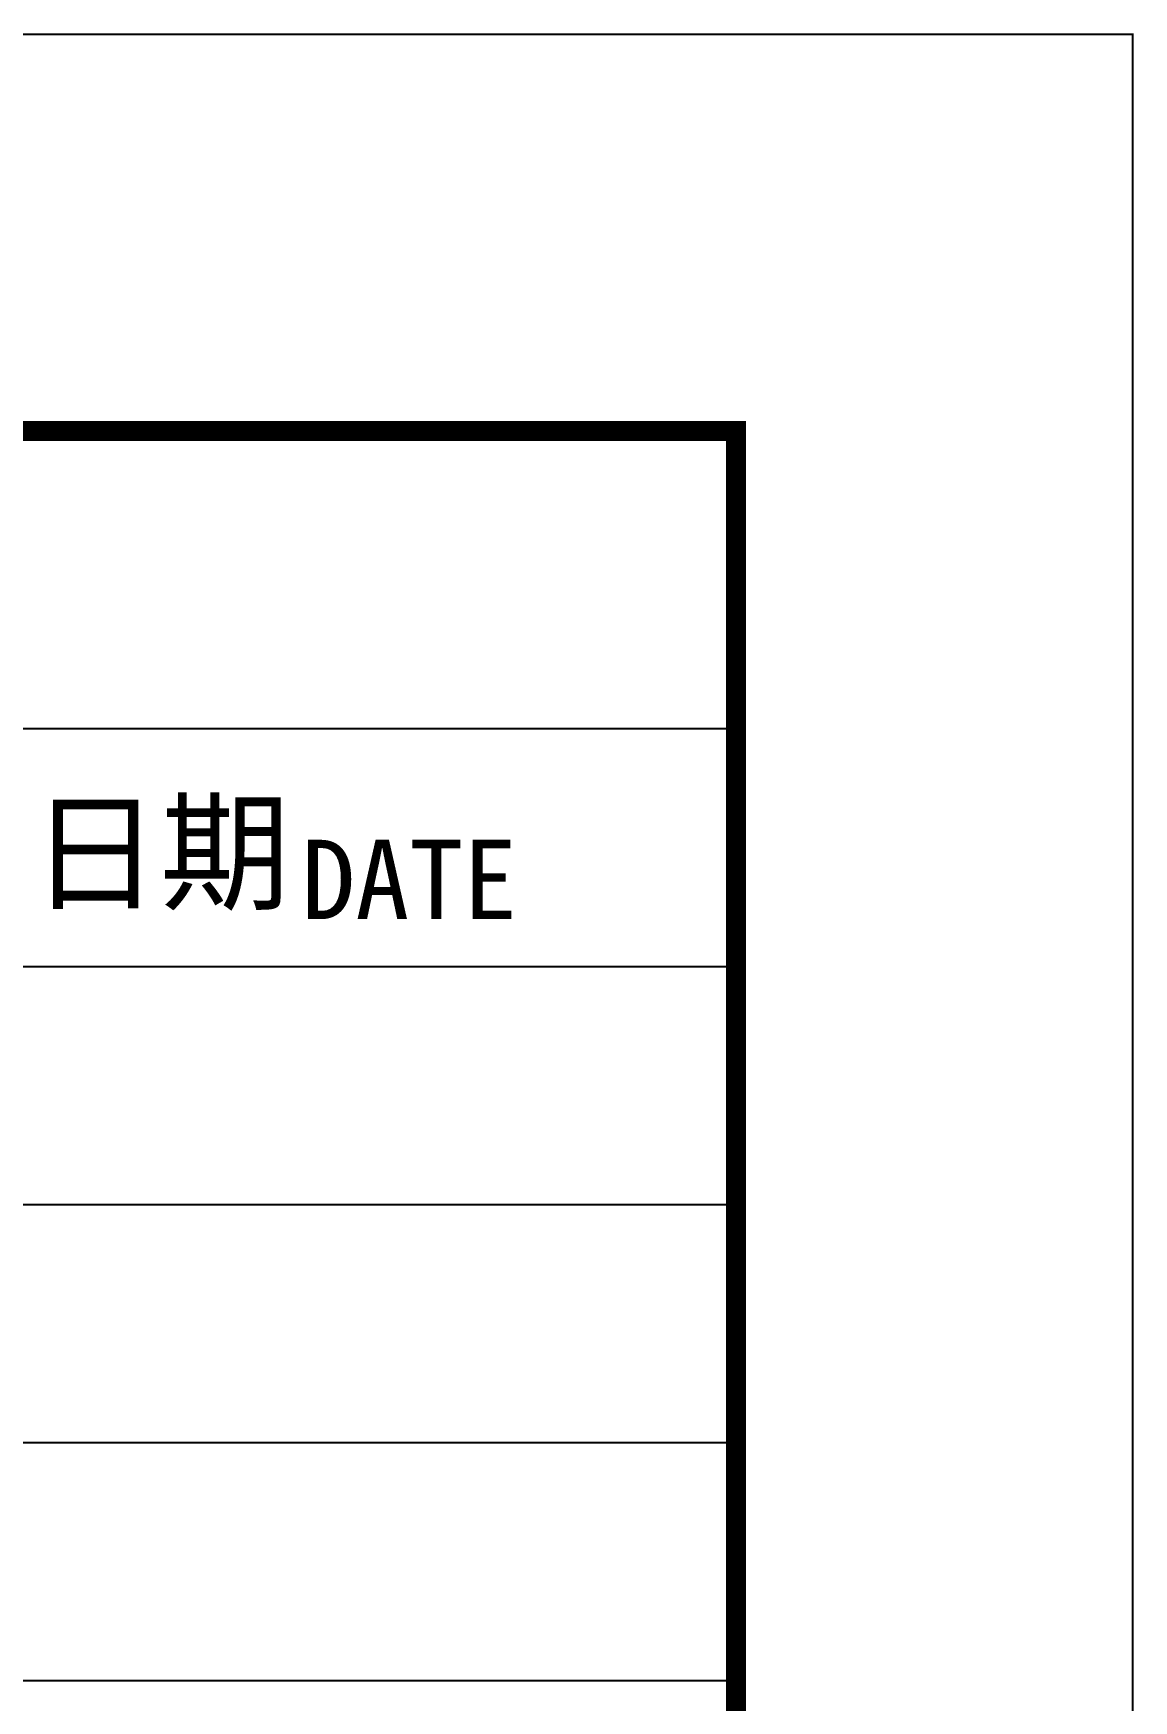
# Model space of a CAD drawing. Extents: x -186194 to 139607, y -228907 to -26595.
# Drawn here: x 135446 to 139607, y -146104 to -139799 of the extents above; entities that cross this region are included whole.
import ezdxf
from ezdxf.enums import TextEntityAlignment as Align

# ---------------------------------------------------------------- set-up
doc = ezdxf.new("R2010")
doc.units = 0
doc.header["$LTSCALE"] = 10
doc.header["$MEASUREMENT"] = 0
doc.styles.add('图签信息$0$华文细黑', font='STXIHEI_0.TTF', dxfattribs={"height": 10})

# ---------------------------------------------------------------- blocks, each defined once
blk = doc.blocks.new('图签信息')
at = {"const_width": 0.5}
blk.add_lwpolyline([(-65, 574), (-65, 500.5), (0, 500.5), (0, 574)], close=True, dxfattribs=at)
at = {"const_width": 0.05}
for points in [[(-65, 566.5), (0, 566.5)], [(-65, 560.5), (0, 560.5)], [(-65, 554.5), (0, 554.5)], [(-65, 548.5), (0, 548.5)], [(-65, 542.5), (0, 542.5)]]:
    blk.add_lwpolyline(points, dxfattribs=at)
at = {"style": '图签信息$0$华文细黑'}
for s, height, p in [('日期', 2.4, (-17.792, 564.578)), ('DATE', 2, (-10.959, 563.696))]:
    blk.add_text(s, height=height, dxfattribs=at).set_placement(p, align=Align.TOP_LEFT)
blk = doc.blocks.new('图框-A1+1-4')
at = {"const_width": 0.05}
blk.add_lwpolyline([(0, 0), (1051, 0), (1051, 594), (0, 594)], close=True, dxfattribs=at)

msp = doc.modelspace()

# ---------------------------------------------------------------- block references
at = {"xscale": 150, "yscale": 150, "zscale": 150}
for name, p in [('图框-A1+1-4', (-18046.8, -228902.8)), ('图签信息', (138103.2, -227402.8))]:
    msp.add_blockref(name, p, dxfattribs=at)

doc.saveas('drawing.dxf')
